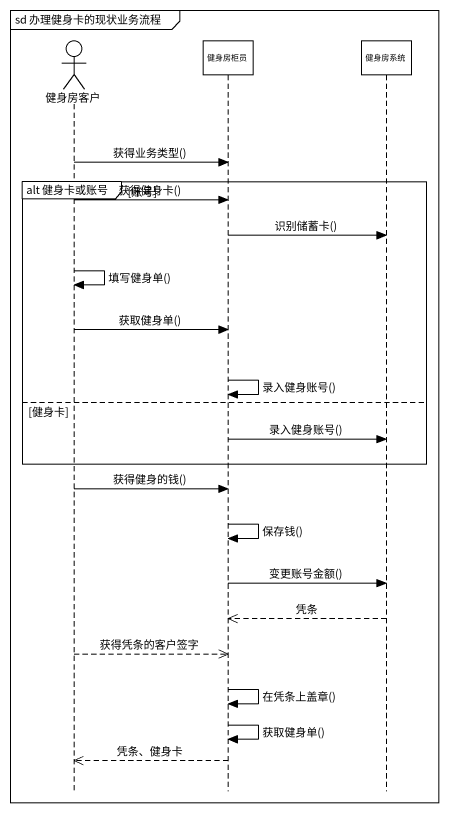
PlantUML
@startuml
mainframe sd 办理健身卡的现状业务流程
hide footbox
actor 健身房客户
participant 健身房柜员
participant 健身房系统

健身房客户 -> 健身房柜员 : 获得业务类型()
group alt 健身卡或账号 [账号]
  健身房客户 -> 健身房柜员 : 获得健身卡()
  健身房柜员 -> 健身房系统 : 识别储蓄卡()
  健身房客户 -> 健身房客户 : 填写健身单()
  健身房客户 -> 健身房柜员 : 获取健身单()
  健身房柜员 -> 健身房柜员 : 录入健身账号()
else 健身卡
  健身房柜员 -> 健身房系统 : 录入健身账号()
end
健身房客户 -> 健身房柜员 : 获得健身的钱()
健身房柜员 -> 健身房柜员 : 保存钱()
健身房柜员 -> 健身房系统 : 变更账号金额()
健身房系统 -->> 健身房柜员 : 凭条
健身房客户 -->> 健身房柜员 : 获得凭条的客户签字
健身房柜员 -> 健身房柜员 : 在凭条上盖章()
健身房柜员 -> 健身房柜员 : 获取健身单()
健身房柜员 -->> 健身房客户 : 凭条、健身卡
@enduml
